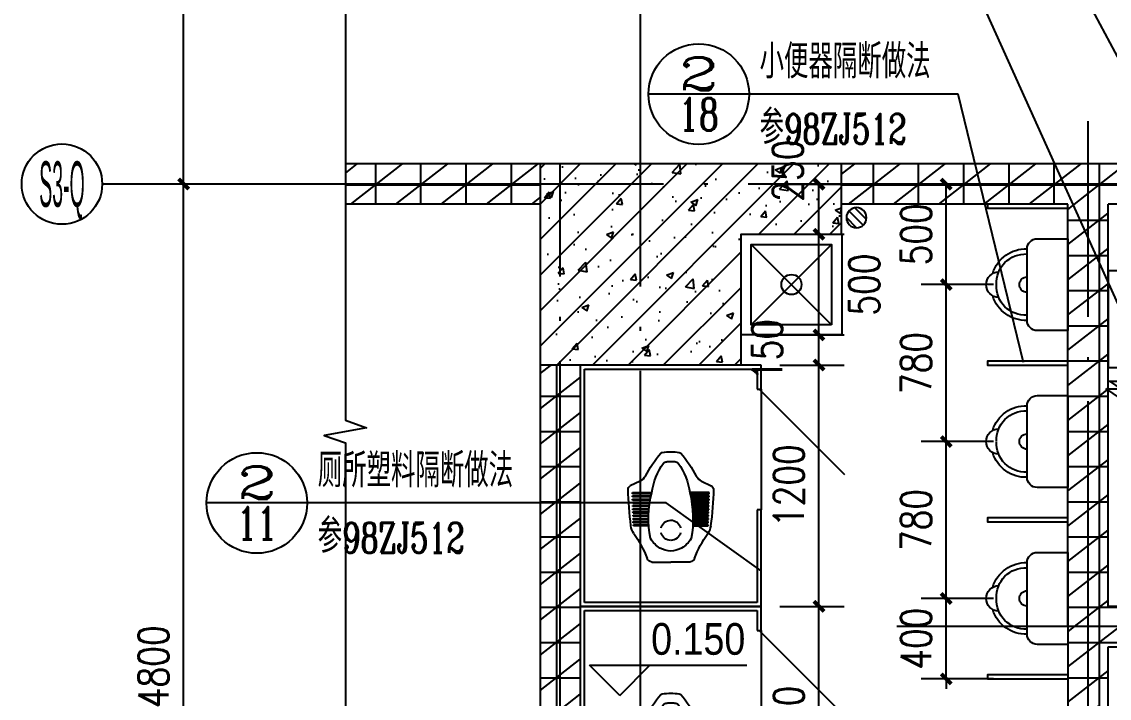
# Model space of a CAD drawing. Extents: x 718358 to 1668613, y -348838 to -159582.
# Drawn here: x 820364 to 825773, y -190677 to -187313 of the extents above; entities that cross this region are included whole.
import ezdxf
from ezdxf.enums import TextEntityAlignment as Align

# ---------------------------------------------------------------- set-up
doc = ezdxf.new("R2010")
doc.units = 0
doc.header["$LTSCALE"] = 1000
doc.linetypes.add('DASH', pattern=[0.35, 0.25, -0.1])
doc.linetypes.add('DOTE', pattern=[2.42, 2, -0.2, 0.02, -0.2])
for name, color, linetype in [('建-厨卫用具', 66, 'Continuous'), ('建-墙体', 2, 'Continuous'), ('建-尺寸', 73, 'Continuous'), ('建-影线', 8, 'Continuous'), ('建-柱子', 6, 'Continuous'), ('建-标高', 3, 'Continuous'), ('建-符号', 3, 'Continuous'), ('建-符号说明', 7, 'Continuous'), ('建-索引', 3, 'Continuous'), ('建-轴标', 3, 'Continuous'), ('建-轴网', 14, 'DOTE')]:
    doc.layers.add(name, color=color, linetype=linetype)
doc.styles.add('_TCH_AXIS', font='gt宽度调整.shx', dxfattribs={"bigfont": 'gt国标汉字.shx'})
doc.styles.add('_TCH_DIM', font='gt单线西文.shx', dxfattribs={"width": 0.8, "bigfont": 'gt单线中文.shx'})
doc.styles.add('_TCH_LABEL', font='COMPLEX', dxfattribs={"bigfont": 'GBCBIG'})
doc.styles.add('DIM_FONT', font='SIMPLEX.shx', dxfattribs={"width": 0.8, "bigfont": 'GBCBIG.shx'})
doc.dimstyles.new('DIMN50', dxfattribs={"dimscale": 0.5, "dimtxt": 300, "dimasz": 100, "dimexe": 250, "dimexo": 300, "dimgap": 150, "dimtad": 1, "dimdec": 0, "dimzin": 0, "dimdsep": 46, "dimtxsty": 'DIM_FONT', "dimblk": 'ARCHTICK', "dimcen": 0.09, "dimdle": 1, "dimclrt": 7, "dimazin": 2, "dimtfac": 1, "dimtdec": 0, "dimtix": 1, "dimtmove": 2, "dimatfit": 3, "dimldrblk": 'ARCHTICK', "dimfxl": 1, "dimtolj": 1, "dimtzin": 0, "dimarcsym": 0})
pattern_1 = [(0, (0, 0), (0, 175), []), (37.875, (200, 0), (-84.807639, 109.038328), []), (90, (200, 0), (-225, 1e-14), [])]

# ---------------------------------------------------------------- blocks, each defined once
blk = doc.blocks.new('站位')
at = {"linetype": 'ByBlock'}
for p, q in [((152.4, -171.4), (0, -171.4)), ((0, -171.4), (0, -628.6)), ((203.2, -577.8), (203.2, -222.2)), ((0, -628.6), (152.4, -628.6))]:
    blk.add_line(p, q, dxfattribs=at)
for points in [[(0, 0), (400, 0), (400, -20), (0, -20)], [(0, 0), (400, 0), (400, -20), (0, -20)], [(0, 0), (400, 0), (400, -20), (0, -20)], [(0, -780), (400, -780), (400, -800), (0, -800)]]:
    blk.add_lwpolyline(points, dxfattribs=at)
for centre, radius, start, end in [((152.4, -222.2), 50.8, 0, 90), ((209.5, -393.6), 171.6, 16.6069, 92.1211), ((209.5, -393.6), 146.2, 357.8789, 92.1211), ((203.2, -400), 38.1, 270, 90), ((342.9, -400), 63.5, 271.0707, 88.9293), ((209.5, -406.4), 146.2, 267.8789, 2.1211), ((209.5, -406.4), 171.6, 267.8789, 343.3931), ((152.4, -577.8), 50.8, 270, 0)]:
    blk.add_arc(centre, radius, start, end, dxfattribs=at)
blk = doc.blocks.new('男厕1')
h = blk.add_hatch(color=256)
h.paths.add_polyline_path([(-33.5, -483), (-30, -478.6), (31.2, -524.7, 0.0027), (27.5, -529)])
h.paths.add_polyline_path([(20.9, -537, 0.002696), (17.4, -541.3), (-43.6, -495.4), (-40, -491.1)])
h.paths.add_polyline_path([(11, -549.5, 0.002694), (7.6, -554), (-53.6, -507.9), (-50.1, -503.5)])
h.paths.add_polyline_path([(-63.6, -520.3), (-60.1, -516), (1.5, -562.3, 0.002695), (-1.8, -566.9)])
h.paths.add_polyline_path([(-7.6, -575.5, 0.002699), (-10.7, -580.2), (-73.6, -532.8), (-70.1, -528.4)])
h.paths.add_polyline_path([(-16.4, -588.9, 0.002705), (-19.3, -593.7), (-83.6, -545.2), (-80.1, -540.9)])
h.paths.add_polyline_path([(-93.7, -557.7), (-90.1, -553.3), (-24.7, -602.7, 0.002714), (-27.5, -607.5)])
h.paths.add_polyline_path([(-113.7, -582.6), (-110.2, -578.2), (-40.1, -631, 0.002741), (-42.7, -636.1)])
h.paths.add_polyline_path([(-47.2, -645.7, 0.002758), (-49.6, -650.9), (-123.7, -595.1), (-120.2, -590.7)])
h.paths.add_polyline_path([(-53.9, -660.7, 0.002779), (-56.2, -666), (-133.7, -607.5), (-130.2, -603.2)])
for points in [[(-103.7, -570.2), (-100.2, -565.8), (-32.6, -616.7, 0.002726), (-35.3, -621.7)], [(199.3, -798.4), (202.5, -793.9), (135, -743, -0.002726), (130.9, -746.9)]]:
    blk.add_hatch(color=256).paths.add_polyline_path(points)
h = blk.add_hatch(color=256)
h.paths.add_polyline_path([(263.8, -707), (267, -702.4), (205.8, -656.3, -0.0027), (202.7, -661)])
h.paths.add_polyline_path([(196.9, -669.6, -0.002696), (193.6, -674.2), (254.5, -720.1), (257.8, -715.5)])
h.paths.add_polyline_path([(187.5, -682.5, -0.002694), (184.2, -687), (245.3, -733.1), (248.6, -728.5)])
h.paths.add_polyline_path([(236.1, -746.2), (239.4, -741.6), (177.8, -695.2, -0.002695), (174.3, -699.6)])
h.paths.add_polyline_path([(167.7, -707.6, -0.002699), (164, -711.9), (226.9, -759.3), (230.1, -754.7)])
h.paths.add_polyline_path([(157.2, -719.7, -0.002705), (153.4, -723.9), (217.7, -772.3), (220.9, -767.7)])
h.paths.add_polyline_path([(208.5, -785.4), (211.7, -780.8), (146.3, -731.5, -0.002714), (142.3, -735.5)])
h.paths.add_polyline_path([(190.1, -811.5), (193.3, -806.9), (123.2, -754.1, -0.002741), (119, -758)])
h.paths.add_polyline_path([(111.1, -765, -0.002758), (106.8, -768.7), (180.9, -824.6), (184.1, -820)])
h.paths.add_polyline_path([(98.6, -775.6, -0.002779), (94.1, -779.2), (171.6, -837.6), (174.9, -833.1)])
for p, q in [((-722.2, -958.4), (0, 0)), ((0, 0), (718.8, -541.6)), ((3.9, -28), (-694.2, -954.4)), ((690.8, -545.6), (3.9, -28)), ((151.1, -389.4), (227, -446.5)), ((-30, -478.6), (-33.5, -483)), ((-33.5, -483), (27.5, -529)), ((31.2, -524.7), (-30, -478.6)), ((302.8, -503.7), (227, -446.5)), ((-80.1, -540.9), (-83.6, -545.2)), ((-16.4, -588.9), (-80.1, -540.9)), ((-70.1, -528.4), (-73.6, -532.8)), ((-73.6, -532.8), (-10.7, -580.2)), ((-7.6, -575.5), (-70.1, -528.4)), ((-60.1, -516), (-63.6, -520.3)), ((-63.6, -520.3), (-1.8, -566.9)), ((1.5, -562.3), (-60.1, -516)), ((-50.1, -503.5), (-53.6, -507.9)), ((-53.6, -507.9), (7.6, -554)), ((11, -549.5), (-50.1, -503.5)), ((-40, -491.1), (-43.6, -495.4)), ((-43.6, -495.4), (17.4, -541.3)), ((20.9, -537), (-40, -491.1)), ((-120.2, -590.7), (-123.7, -595.1)), ((-47.2, -645.7), (-120.2, -590.7)), ((-110.2, -578.2), (-113.7, -582.6)), ((-113.7, -582.6), (-42.7, -636.1)), ((-40.1, -631), (-110.2, -578.2)), ((-100.2, -565.8), (-103.7, -570.2)), ((-103.7, -570.2), (-35.3, -621.7)), ((-32.6, -616.7), (-100.2, -565.8)), ((-90.1, -553.3), (-93.7, -557.7)), ((-93.7, -557.7), (-27.5, -607.5)), ((-24.7, -602.7), (-90.1, -553.3)), ((-83.6, -545.2), (-19.3, -593.7)), ((413.9, -912.9), (690.8, -545.6)), ((718.8, -541.6), (429.9, -925)), ((-137.4, -675.7), (-162, -628.2)), ((-130.2, -603.2), (-133.7, -607.5)), ((-133.7, -607.5), (-56.2, -666)), ((-53.9, -660.7), (-130.2, -603.2)), ((-123.7, -595.1), (-49.6, -650.9)), ((236.1, -746.2), (174.3, -699.6)), ((177.8, -695.2), (239.4, -741.6)), ((245.3, -733.1), (184.2, -687)), ((187.5, -682.5), (248.6, -728.5)), ((254.5, -720.1), (193.6, -674.2)), ((196.9, -669.6), (257.8, -715.5)), ((263.8, -707), (202.7, -661)), ((205.8, -656.3), (267, -702.4)), ((267, -702.4), (263.8, -707)), ((123.2, -754.1), (193.3, -806.9)), ((199.3, -798.4), (130.9, -746.9)), ((134.9, -742.9), (202.5, -793.9)), ((208.5, -785.4), (142.3, -735.5)), ((146.3, -731.5), (211.7, -780.8)), ((217.7, -772.3), (153.4, -723.9)), ((157.2, -719.7), (220.9, -767.7)), ((226.9, -759.3), (164, -711.9)), ((167.7, -707.6), (230.1, -754.7)), ((230.1, -754.7), (226.9, -759.3)), ((239.4, -741.6), (236.1, -746.2)), ((248.6, -728.5), (245.3, -733.1)), ((257.8, -715.5), (254.5, -720.1)), ((171.6, -837.6), (94.1, -779.2)), ((98.6, -775.6), (174.9, -833.1)), ((180.9, -824.6), (106.8, -768.7)), ((111.1, -765), (184.1, -820)), ((190.1, -811.5), (119, -758)), ((193.3, -806.9), (190.1, -811.5)), ((202.5, -793.9), (199.3, -798.4)), ((211.7, -780.8), (208.5, -785.4)), ((220.9, -767.7), (217.7, -772.3)), ((107.2, -859.9), (159.6, -870.5)), ((174.9, -833.1), (171.6, -837.6)), ((184.1, -820), (180.9, -824.6)), ((429.9, -925), (413.9, -912.9)), ((-3.4, -1500), (-722.2, -958.4)), ((-694.2, -954.4), (-7.3, -1472)), ((68.8, -1404.2), (429.9, -925)), ((60.8, -1398.1), (655, -1314.6)), ((-7.3, -1472), (52.8, -1392.1)), ((68.8, -1404.2), (-3.4, -1500)), ((52.8, -1392.1), (68.8, -1404.2))]:
    blk.add_line(p, q)
for centre, radius, start, end in [((-186.7, 108.1), 586.6, 287.9995, 301.7198), ((137.9, -418.9), 32.4, 65.852, 120.1061), ((1151.5, -1648.1), 1674.6, 135.3545, 141.6128), ((424, -865.1), 519.8, 132.0374, 157.4744), ((17.4, -524.8), 78.4, 106.9429, 136.9819), ((131, -624.5), 155.5, 85.8083, 110.7503), ((109.2, -621.7), 155.9, 57.1833, 77.7066), ((131.7, -573.2), 50.4, 53.1735, 128.6569), ((131.5, -573), 50.4, 337.3431, 52.8265), ((91, -608), 155.9, 28.2934, 48.8167), ((82.4, -587.8), 155.5, 355.2497, 20.1917), ((874.1, -691.3), 586.6, 164.2802, 178.0005), ((278.1, -524.5), 32.4, 345.8939, 40.148), ((131.8, -573), 50.4, 157.3431, 232.8265), ((-144.3, -619), 20, 141.1763, 207.4282), ((-229.7, -372.5), 519.8, 308.5256, 333.9626), ((131.6, -572.9), 50.4, 233.1735, 308.6569), ((-203.8, -705), 72.6, 354.4169, 23.806), ((209.6, -820.9), 307.6, 149.7544, 179.2816), ((209.5, -669.6), 78.4, 329.0181, 359.0571), ((467.7, -813.2), 607.7, 170.418, 183.3823), ((-1182.9, 111), 1674.6, 324.3872, 330.6455), ((-128.1, -566.4), 307.6, 286.7184, 316.2456), ((-129, -848.7), 10, 182.1586, 233), ((70.6, -654), 288.7, 224.5817, 233), ((-78, -817.3), 20, 179.2816, 233), ((74, -649.6), 246.3, 228.2447, 233), ((74, -649.6), 246.3, 228.2447, 233), ((74, -649.6), 246.3, 233, 237.7553), ((74, -649.6), 246.3, 233, 237.7553), ((-191.8, -316.2), 607.7, 282.6177, 295.582), ((-45.4, -841.9), 20, 233, 286.7184), ((97.3, -931.8), 72.6, 82.194, 111.5831), ((163.5, -850.9), 20, 258.5718, 324.8237), ((70.6, -654), 288.7, 233, 241.4183), ((-61.5, -899.5), 10, 233, 283.8414)]:
    blk.add_arc(centre, radius, start, end)
blk = doc.blocks.new('A$C28466982')
at = {"layer": '建-厨卫用具'}
h = blk.add_hatch(dxfattribs=at)
h.set_pattern_fill('ANSI31', color=256, scale=20, style=0)
h.set_pattern_definition([(45, (-61544.167, -20665.726), (-22.45064, 22.45064), [])])
edge = h.paths.add_edge_path()
edge.add_arc((50, 50), 50, 0, 360)
blk.add_circle((50, 50), 50, dxfattribs=at)
blk = doc.blocks.new('污水池')
for p, q in [((0, 400), (400, 0)), ((400, 400), (0, 0))]:
    blk.add_line(p, q)
blk.add_lwpolyline([(-50, 450), (450, 450), (450, -50), (-50, -50), (-50, 450)])
blk.add_lwpolyline([(0, 400), (400, 400), (400, 0), (0, 0)], close=True)
blk.add_circle((200, 200), 50)
blk = doc.blocks.new('$plan$00000379')
for p, q in [((-574.8, 18), (-536, 18)), ((-571.8, 18), (-571.8, 18)), ((-536, -22), (-576.1, -21.4))]:
    blk.add_line(p, q)
for points in [[(-155, 240, 0.414214), (-220, 175, 0.414214)], [(-220, -175, 0.414214), (-155, -240, 0.414214)]]:
    blk.add_lwpolyline(points, format="xyb")
for points in [[(0, 240), (-155, 240)], [(0, -240), (0, 240)], [(-220, 175), (-220, -175)], [(-220, 110), (-285, 110)], [(-285, -110), (-220, -110)], [(-155, -240), (0, -240)]]:
    blk.add_lwpolyline(points)
for points in [[(-285, -110, -0.082371), (-434.2, -171.1, -0.174047), (-591.9, -152.1, -0.152847), (-702.1, -45.5, -0.25487), (-702.1, 45.5, -0.135193), (-606.6, 144.5, -0.19268), (-434.2, 171.1, -0.066715), (-319.8, 128, 0.008412), (-285, 110), (-220, 110), (-220, -110)], [(-306.9, -0.9, -0.073764), (-317.3, -63.7, -0.219411), (-337, -85.1, -0.018016), (-436.1, -122.3, -0.163008), (-533.2, -122.3, -0.084559), (-606.2, -91.9, -0.185519), (-665.8, -26.5, -0.252786), (-657.7, 38.7, -0.083694), (-606.2, 90.2, -0.078323), (-556.1, 115.1, -0.086951), (-477, 125.6, -0.071278), (-415.7, 114.3, -0.021719), (-371.4, 97.1, 0.016169), (-337, 83.3, -0.158768), (-323.8, 73, -0.168814), (-307.5, 11.6)]]:
    blk.add_lwpolyline(points, format="xyb", close=True)
for centre, radius, start, end in [((-548.8, -2.6), 33.2, 100.0495, 259.9505), ((-536, -2), 20, 270, 90)]:
    blk.add_arc(centre, radius, start, end)
blk = doc.blocks.new('_ArchTick')
at = {"color": 0, "linetype": 'ByBlock', "const_width": 0.4}
blk.add_lwpolyline([(-0.5, -0.5), (0.5, 0.5)], dxfattribs=at)
blk = doc.blocks.new('*D741')
at = {"layer": 'Defpoints', "color": 0, "transparency": 16777216}
for p in [(821169.6, -188120.5), (821369.4, -188120.5), (821369.4, -192920.5)]:
    blk.add_point(p, dxfattribs=at)
at = {"layer": '建-尺寸', "color": 0, "lineweight": -2, "transparency": 16777216}
for p, q in [((821219.4, -188120.5), (821044.6, -188120.5)), ((821169.6, -192921), (821169.6, -188120)), ((821219.4, -192920.5), (821044.6, -192920.5))]:
    blk.add_line(p, q, dxfattribs=at)
at = {"layer": '建-尺寸', "color": 0, "lineweight": -2, "transparency": 16777216, "xscale": 50, "yscale": 50, "zscale": 50}
for p, rotation in [((821169.6, -188120.5), 90), ((821169.6, -192920.5), 270)]:
    blk.add_blockref('_ArchTick', p, dxfattribs=dict(at, rotation=rotation))
at = {"layer": '建-尺寸', "color": 7, "transparency": 16777216, "insert": (821019.6, -190520.5), "char_height": 150, "attachment_point": 5, "rotation": 90, "style": 'DIM_FONT'}
blk.add_mtext('\\A1;4800', dxfattribs=at)
blk = doc.blocks.new('*D742')
at = {"layer": 'Defpoints', "color": 0, "transparency": 16777216}
for p in [(821169.6, -185820.5), (821369.4, -185820.5), (821369.4, -188120.5)]:
    blk.add_point(p, dxfattribs=at)
at = {"layer": '建-尺寸', "color": 0, "lineweight": -2, "transparency": 16777216}
for p, q in [((821219.4, -185820.5), (821044.6, -185820.5)), ((821169.6, -188121), (821169.6, -185820)), ((821219.4, -188120.5), (821044.6, -188120.5))]:
    blk.add_line(p, q, dxfattribs=at)
at = {"layer": '建-尺寸', "color": 0, "lineweight": -2, "transparency": 16777216, "xscale": 50, "yscale": 50, "zscale": 50}
for p, rotation in [((821169.6, -185820.5), 90), ((821169.6, -188120.5), 270)]:
    blk.add_blockref('_ArchTick', p, dxfattribs=dict(at, rotation=rotation))
at = {"layer": '建-尺寸', "color": 7, "transparency": 16777216, "insert": (821019.6, -186970.5), "char_height": 150, "attachment_point": 5, "rotation": 90, "style": 'DIM_FONT'}
blk.add_mtext('\\A1;2300', dxfattribs=at)
blk = doc.blocks.new('*D753')
at = {"layer": 'Defpoints', "color": 0, "transparency": 16777216}
for p in [(824962.5, -188120.5), (825347.3, -188120.5), (825347.3, -188620.5)]:
    blk.add_point(p, dxfattribs=at)
at = {"layer": '建-尺寸', "color": 0, "lineweight": -2, "transparency": 16777216}
for p, q in [((825197.3, -188120.5), (824837.5, -188120.5)), ((824962.5, -188621), (824962.5, -188120)), ((825197.3, -188620.5), (824837.5, -188620.5))]:
    blk.add_line(p, q, dxfattribs=at)
at = {"layer": '建-尺寸', "color": 0, "lineweight": -2, "transparency": 16777216, "xscale": 50, "yscale": 50, "zscale": 50}
for p, rotation in [((824962.5, -188120.5), 90), ((824962.5, -188620.5), 270)]:
    blk.add_blockref('_ArchTick', p, dxfattribs=dict(at, rotation=rotation))
at = {"layer": '建-尺寸', "color": 7, "transparency": 16777216, "insert": (824812.5, -188370.5), "char_height": 150, "attachment_point": 5, "rotation": 90, "style": 'DIM_FONT'}
blk.add_mtext('\\A1;500', dxfattribs=at)
blk = doc.blocks.new('*D754')
at = {"layer": 'Defpoints', "color": 0, "transparency": 16777216}
for p in [(824962.5, -188620.5), (825347.3, -188620.5), (825347.3, -189400.5)]:
    blk.add_point(p, dxfattribs=at)
at = {"layer": '建-尺寸', "color": 0, "lineweight": -2, "transparency": 16777216}
for p, q in [((825197.3, -188620.5), (824837.5, -188620.5)), ((824962.5, -189401), (824962.5, -188620)), ((825197.3, -189400.5), (824837.5, -189400.5))]:
    blk.add_line(p, q, dxfattribs=at)
at = {"layer": '建-尺寸', "color": 0, "lineweight": -2, "transparency": 16777216, "xscale": 50, "yscale": 50, "zscale": 50}
for p, rotation in [((824962.5, -188620.5), 90), ((824962.5, -189400.5), 270)]:
    blk.add_blockref('_ArchTick', p, dxfattribs=dict(at, rotation=rotation))
at = {"layer": '建-尺寸', "color": 7, "transparency": 16777216, "insert": (824812.5, -189010.5), "char_height": 150, "attachment_point": 5, "rotation": 90, "style": 'DIM_FONT'}
blk.add_mtext('\\A1;780', dxfattribs=at)
blk = doc.blocks.new('*D755')
at = {"layer": 'Defpoints', "color": 0, "transparency": 16777216}
for p in [(824962.5, -189400.5), (825347.3, -189400.5), (825347.3, -190180.5)]:
    blk.add_point(p, dxfattribs=at)
at = {"layer": '建-尺寸', "color": 0, "lineweight": -2, "transparency": 16777216}
for p, q in [((825197.3, -189400.5), (824837.5, -189400.5)), ((824962.5, -190181), (824962.5, -189400)), ((825197.3, -190180.5), (824837.5, -190180.5))]:
    blk.add_line(p, q, dxfattribs=at)
at = {"layer": '建-尺寸', "color": 0, "lineweight": -2, "transparency": 16777216, "xscale": 50, "yscale": 50, "zscale": 50}
for p, rotation in [((824962.5, -189400.5), 90), ((824962.5, -190180.5), 270)]:
    blk.add_blockref('_ArchTick', p, dxfattribs=dict(at, rotation=rotation))
at = {"layer": '建-尺寸', "color": 7, "transparency": 16777216, "insert": (824812.5, -189790.5), "char_height": 150, "attachment_point": 5, "rotation": 90, "style": 'DIM_FONT'}
blk.add_mtext('\\A1;780', dxfattribs=at)
blk = doc.blocks.new('*D756')
at = {"layer": 'Defpoints', "color": 0, "transparency": 16777216}
for p in [(824962.5, -190180.5), (825347.3, -190180.5), (825347.3, -190580.5)]:
    blk.add_point(p, dxfattribs=at)
at = {"layer": '建-尺寸', "color": 0, "lineweight": -2, "transparency": 16777216}
for p, q in [((824962.5, -190180.5), (824962.5, -190130.5)), ((825197.3, -190180.5), (824837.5, -190180.5)), ((824962.5, -190580.5), (824962.5, -190180.5)), ((825197.3, -190580.5), (824837.5, -190580.5)), ((824962.5, -190580.5), (824962.5, -190630.5))]:
    blk.add_line(p, q, dxfattribs=at)
at = {"layer": '建-尺寸', "color": 0, "lineweight": -2, "transparency": 16777216, "xscale": 50, "yscale": 50, "zscale": 50}
for p, rotation in [((824962.5, -190180.5), 270), ((824962.5, -190580.5), 90)]:
    blk.add_blockref('_ArchTick', p, dxfattribs=dict(at, rotation=rotation))
at = {"layer": '建-尺寸', "color": 7, "transparency": 16777216, "insert": (824812.5, -190380.5), "char_height": 150, "attachment_point": 5, "rotation": 90, "style": 'DIM_FONT'}
blk.add_mtext('\\A1;400', dxfattribs=at)
blk = doc.blocks.new('*D757')
at = {"layer": 'Defpoints', "color": 0, "transparency": 16777216}
for p in [(823984.5, -188120.5), (824329.4, -188120.5), (823984.5, -188370.2)]:
    blk.add_point(p, dxfattribs=at)
at = {"layer": '建-尺寸', "color": 0, "lineweight": -2, "transparency": 16777216}
for p, q in [((824134.5, -188120.5), (824454.4, -188120.5)), ((824329.4, -188370.7), (824329.4, -188120)), ((824134.5, -188370.2), (824454.4, -188370.2))]:
    blk.add_line(p, q, dxfattribs=at)
at = {"layer": '建-尺寸', "color": 0, "lineweight": -2, "transparency": 16777216, "xscale": 50, "yscale": 50, "zscale": 50}
for p, rotation in [((824329.4, -188120.5), 90), ((824329.4, -188370.2), 270)]:
    blk.add_blockref('_ArchTick', p, dxfattribs=dict(at, rotation=rotation))
at = {"layer": '建-尺寸', "color": 7, "transparency": 16777216, "insert": (824174.4, -188053.9), "char_height": 150, "attachment_point": 5, "rotation": 90, "style": 'DIM_FONT'}
blk.add_mtext('\\A1;250', dxfattribs=at)
blk = doc.blocks.new('*D758')
at = {"layer": 'Defpoints', "color": 0, "transparency": 16777216}
for p in [(823984.5, -188370.2), (824329.4, -188370.2), (823984.5, -188870.2)]:
    blk.add_point(p, dxfattribs=at)
at = {"layer": '建-尺寸', "color": 0, "lineweight": -2, "transparency": 16777216}
for p, q in [((824134.5, -188370.2), (824454.4, -188370.2)), ((824329.4, -188870.7), (824329.4, -188369.7)), ((824134.5, -188870.2), (824454.4, -188870.2))]:
    blk.add_line(p, q, dxfattribs=at)
at = {"layer": '建-尺寸', "color": 0, "lineweight": -2, "transparency": 16777216, "xscale": 50, "yscale": 50, "zscale": 50}
for p, rotation in [((824329.4, -188370.2), 90), ((824329.4, -188870.2), 270)]:
    blk.add_blockref('_ArchTick', p, dxfattribs=dict(at, rotation=rotation))
at = {"layer": '建-尺寸', "color": 7, "transparency": 16777216, "insert": (824555, -188620.2), "char_height": 150, "attachment_point": 5, "rotation": 90, "style": 'DIM_FONT'}
blk.add_mtext('\\A1;500', dxfattribs=at)
blk = doc.blocks.new('*D759')
at = {"layer": 'Defpoints', "color": 0, "transparency": 16777216}
for p in [(823984.5, -188870.2), (824329.4, -188870.2), (823984.5, -189020.3)]:
    blk.add_point(p, dxfattribs=at)
at = {"layer": '建-尺寸', "color": 0, "lineweight": -2, "transparency": 16777216}
for p, q in [((824134.5, -188870.2), (824454.4, -188870.2)), ((824329.4, -189020.8), (824329.4, -188869.7)), ((824134.5, -189020.3), (824454.4, -189020.3))]:
    blk.add_line(p, q, dxfattribs=at)
at = {"layer": '建-尺寸', "color": 0, "lineweight": -2, "transparency": 16777216, "xscale": 50, "yscale": 50, "zscale": 50}
for p, rotation in [((824329.4, -188870.2), 90), ((824329.4, -189020.3), 270)]:
    blk.add_blockref('_ArchTick', p, dxfattribs=dict(at, rotation=rotation))
at = {"layer": '建-尺寸', "color": 7, "transparency": 16777216, "insert": (824071.9, -188945.2), "char_height": 150, "attachment_point": 5, "rotation": 90, "style": 'DIM_FONT'}
blk.add_mtext('\\A1;150', dxfattribs=at)
blk = doc.blocks.new('*D760')
at = {"layer": 'Defpoints', "color": 0, "transparency": 16777216}
for p in [(823984.5, -189020.3), (824329.4, -189020.3), (823984.5, -190220.3)]:
    blk.add_point(p, dxfattribs=at)
at = {"layer": '建-尺寸', "color": 0, "lineweight": -2, "transparency": 16777216}
for p, q in [((824134.5, -189020.3), (824454.4, -189020.3)), ((824329.4, -190220.8), (824329.4, -189019.8)), ((824134.5, -190220.3), (824454.4, -190220.3))]:
    blk.add_line(p, q, dxfattribs=at)
at = {"layer": '建-尺寸', "color": 0, "lineweight": -2, "transparency": 16777216, "xscale": 50, "yscale": 50, "zscale": 50}
for p, rotation in [((824329.4, -189020.3), 90), ((824329.4, -190220.3), 270)]:
    blk.add_blockref('_ArchTick', p, dxfattribs=dict(at, rotation=rotation))
at = {"layer": '建-尺寸', "color": 7, "transparency": 16777216, "insert": (824179.4, -189620.3), "char_height": 150, "attachment_point": 5, "rotation": 90, "style": 'DIM_FONT'}
blk.add_mtext('\\A1;1200', dxfattribs=at)
blk = doc.blocks.new('*D761')
at = {"layer": 'Defpoints', "color": 0, "transparency": 16777216}
for p in [(823984.5, -190220.3), (824329.4, -190220.3), (823984.5, -191420.3)]:
    blk.add_point(p, dxfattribs=at)
at = {"layer": '建-尺寸', "color": 0, "lineweight": -2, "transparency": 16777216}
for p, q in [((824134.5, -190220.3), (824454.4, -190220.3)), ((824329.4, -191420.8), (824329.4, -190219.8)), ((824134.5, -191420.3), (824454.4, -191420.3))]:
    blk.add_line(p, q, dxfattribs=at)
at = {"layer": '建-尺寸', "color": 0, "lineweight": -2, "transparency": 16777216, "xscale": 50, "yscale": 50, "zscale": 50}
for p, rotation in [((824329.4, -190220.3), 90), ((824329.4, -191420.3), 270)]:
    blk.add_blockref('_ArchTick', p, dxfattribs=dict(at, rotation=rotation))
at = {"layer": '建-尺寸', "color": 7, "transparency": 16777216, "insert": (824179.4, -190820.3), "char_height": 150, "attachment_point": 5, "rotation": 90, "style": 'DIM_FONT'}
blk.add_mtext('\\A1;1200', dxfattribs=at)
blk = doc.blocks.new('*D783')
at = {"layer": 'Defpoints', "color": 0, "transparency": 16777216}
for p in [(825717.7, -190562.8), (826517.7, -190562.8), (826517.7, -190971.1)]:
    blk.add_point(p, dxfattribs=at)
at = {"layer": '建-尺寸', "color": 0, "lineweight": -2, "transparency": 16777216}
for p, q in [((825717.7, -190712.8), (825717.7, -191096.1)), ((826517.7, -190712.8), (826517.7, -191096.1)), ((825717.2, -190971.1), (826518.2, -190971.1))]:
    blk.add_line(p, q, dxfattribs=at)
at = {"layer": '建-尺寸', "color": 0, "lineweight": -2, "transparency": 16777216, "xscale": 50, "yscale": 50, "zscale": 50, "rotation": 180}
blk.add_blockref('_ArchTick', (825717.7, -190971.1), dxfattribs=at)
at = {"layer": '建-尺寸', "color": 0, "lineweight": -2, "transparency": 16777216, "xscale": 50, "yscale": 50, "zscale": 50}
blk.add_blockref('_ArchTick', (826517.7, -190971.1), dxfattribs=at)
at = {"layer": '建-尺寸', "color": 7, "transparency": 16777216, "insert": (826117.7, -190821.1), "char_height": 150, "attachment_point": 5, "style": 'DIM_FONT'}
blk.add_mtext('\\A1;800', dxfattribs=at)

msp = doc.modelspace()

# ---------------------------------------------------------------- hatches: boundary and pattern name
at = {"layer": '建-影线'}
h = msp.add_hatch(dxfattribs=at)
h.set_pattern_fill('空心砖', color=256, scale=50, style=0)
h.set_pattern_definition(pattern_1)
h.paths.add_polyline_path([(821974.2, -188220.5), (822942.7, -188220.5), (822942.7, -188020.5), (821974.2, -188020.5)])
h = msp.add_hatch(dxfattribs=at)
h.set_pattern_fill('钢筋混凝土', color=256, scale=50, style=0)
h.set_pattern_definition([(45, (0, 0), (-88.388348, 88.388348), []), (50, (0, 0), (358.63009, -31.37607), [37.5, -412.5]), (355, (0, 0), (-69.37567, 376.09607), [30, -330]), (100.4514, (29.9, -2.6), (289.25469, 344.71977), [31.8701, -350.57106]), (46.1842, (0, 100), (533.62052, -82.7595), [56.25, -618.75]), (96.6356, (44.47, 93.1), (467.33135, 487.05894), [47.80514, -525.8565]), (351.1842, (0, 100), (467.33097, 487.0593), [45, -495]), (21, (50, 75), (298.45353, -201.30945), [37.5, -412.5]), (326, (50, 75), (121.65767, 362.57502), [30, -330]), (71.4514, (74.87, 58.22), (420.11131, 161.26525), [31.8701, -350.57106]), (37.5, (0, 0), (6.079928, 166.446927), [0, -326, 0, -335, 0, -331.25]), (7.5, (0, 0), (131.53477, 197.205856), [0, -191, 0, -318.5, 0, -126.25]), (327.5, (-111.5, 0), (266.911218, -11.277436), [0, -125, 0, -390, 0, -517.5]), (317.5, (-161.5, 0), (291.593085, 50.05249), [0, -162.5, 0, -259, 0, -367.5])])
h.paths.add_polyline_path([(823942.7, -189019.8), (823942.7, -188370.2), (824442.4, -188370.2), (824442.4, -188020.2), (822942.7, -188020.3), (822942.7, -189020.3)])
h = msp.add_hatch(dxfattribs=at)
h.set_pattern_fill('空心砖', color=256, scale=50, style=0)
h.set_pattern_definition(pattern_1)
h.paths.add_polyline_path([(824442.4, -188020.5), (824442.4, -188220.5), (825567.7, -188220.5), (825684.4, -188153.8), (825717.7, -188020.5)])
h = msp.add_hatch(dxfattribs=at)
h.set_pattern_fill('空心砖', color=256, scale=50, style=0)
h.set_pattern_definition(pattern_1)
h.paths.add_polyline_path([(826942.7, -188087.1), (826842.7, -188020.5), (825717.7, -188020.5), (825684.4, -188153.8), (825767.7, -188220.5), (826942.7, -188220.5)])
h = msp.add_hatch(dxfattribs=at)
h.set_pattern_fill('空心砖', color=256, scale=50, style=0)
h.set_pattern_definition(pattern_1)
h.paths.add_polyline_path([(825701.1, -190320.5), (825767.7, -190220.5), (825767.7, -188220.5), (825684.4, -188153.8), (825567.7, -188220.5), (825567.7, -190320.5)])
h = msp.add_hatch(dxfattribs=at)
h.set_pattern_fill('空心砖', color=256, scale=50, style=0)
h.set_pattern_definition(pattern_1)
h.paths.add_polyline_path([(822942.7, -189020.3), (822942.7, -192420.5), (823142.7, -192420.5), (823142.7, -189020.3)])
h = msp.add_hatch(dxfattribs=at)
h.set_pattern_fill('空心砖', color=256, scale=50, style=0)
h.set_pattern_definition(pattern_1)
h.paths.add_polyline_path([(825767.7, -190420.5), (826517.7, -190420.5), (826517.7, -190220.5), (825767.7, -190220.5), (825701.1, -190320.5)])
h = msp.add_hatch(dxfattribs=at)
h.set_pattern_fill('空心砖', color=256, scale=50, style=0)
h.set_pattern_definition(pattern_1)
h.paths.add_polyline_path([(825567.7, -190320.5), (825567.7, -191520.5), (825767.7, -191520.5), (825767.7, -190420.5), (825701.1, -190320.5)])

# ---------------------------------------------------------------- linework, layer by layer
at = {"layer": '建-厨卫用具', "linetype": 'DASH'}
msp.add_lwpolyline([(825779, -189103.9), (826274.6, -189442.1), (826252.1, -189475.2), (825756.4, -189137)], dxfattribs=at)
at = {"layer": '建-厨卫用具'}
msp.add_lwpolyline([(825767.7, -189100.5), (826367.7, -189100.5), (826367.7, -189140.5), (825767.7, -189140.5)], dxfattribs=at)
at = {"layer": '建-墙体'}
for p, q in [((822942.7, -188020.5), (821974.2, -188020.5)), ((825717.7, -188020.5), (824442.4, -188020.5)), ((826842.7, -188020.5), (825717.7, -188020.5)), ((822942.7, -188220.5), (821974.2, -188220.5)), ((825567.7, -188220.5), (824442.4, -188220.5)), ((825567.7, -190320.5), (825567.7, -188220.5)), ((826942.7, -188220.5), (825767.7, -188220.5)), ((825767.7, -190220.5), (825767.7, -188220.5)), ((822942.7, -189020.3), (822942.7, -192420.5)), ((823142.7, -189020.3), (822942.7, -189020.3)), ((823142.7, -189020.3), (823142.7, -192420.5)), ((826517.7, -190220.5), (825767.7, -190220.5)), ((825567.7, -190320.5), (825567.7, -191520.5)), ((825767.7, -190420.5), (826517.7, -190420.5)), ((825767.7, -191520.5), (825767.7, -190420.5))]:
    msp.add_line(p, q, dxfattribs=at)
at = {"layer": '建-柱子'}
for p, q in [((824442.4, -188020.2), (822942.7, -188020.3)), ((822942.7, -188020.3), (822942.7, -189020.3)), ((824442.4, -188370.2), (824442.4, -188020.2)), ((823942.7, -189019.8), (823942.7, -188370.2)), ((823942.7, -188370.2), (824442.4, -188370.2)), ((822942.7, -189020.3), (823942.7, -189019.8))]:
    msp.add_line(p, q, dxfattribs=at)
at = {"layer": '建-标高'}
for p, q in [((823338.8, -190663.2), (823188.8, -190513.2)), ((823188.8, -190513.2), (823971.3, -190513.2)), ((823338.8, -190663.2), (823488.8, -190513.2))]:
    msp.add_line(p, q, dxfattribs=at)
at = {"layer": '建-符号'}
msp.add_lwpolyline([(821974.2, -185232.5), (821974.2, -189294.9), (822079.2, -189333.1), (821869.2, -189370.1), (821974.2, -189407.4), (821974.2, -193469.8)], dxfattribs=at)
at = {"layer": '建-索引'}
for p, q in [((826233.6, -188273.6), (825225.7, -186382.4)), ((826007.7, -189140.5), (825028.7, -186968.3)), ((823981.7, -187673), (823481.7, -187673)), ((825022.7, -187673), (823981.7, -187673)), ((825346.7, -189007.9), (825022.7, -187673)), ((821783.8, -189706.1), (821283.8, -189706.1)), ((823570.1, -189706.1), (821783.8, -189706.1)), ((824042.7, -190043.1), (823570.1, -189706.1))]:
    msp.add_line(p, q, dxfattribs=at)
for centre in [(823731.7, -187673), (821533.8, -189706.1)]:
    msp.add_circle(centre, 250, dxfattribs=at)
at = {"layer": '建-轴标'}
msp.add_line((821974.2, -188120.5), (820764.5, -188120.5), dxfattribs=at)
msp.add_circle((820564.5, -188120.5), 200, dxfattribs=at)
at = {"layer": '建-轴网'}
for p, q in [((823442.7, -193469.8), (823442.7, -185232.5)), ((825667.7, -193620.5), (825667.7, -187807.6)), ((823042.7, -193420.5), (823042.7, -188020.3)), ((830817.1, -188120.5), (821974.2, -188120.5)), ((828823.6, -190320.5), (824717.7, -190320.5))]:
    msp.add_line(p, q, dxfattribs=at)

# ---------------------------------------------------------------- block references
at = {"layer": '建-厨卫用具', "xscale": -1}
for name, p, rotation in [('站位', (825567.7, -188220.5), 359.9999999933299), ('男厕1', (823142.7, -190220.3), 143.0000000176267), ('站位', (825567.7, -189000.5), 359.9999999933299), ('男厕1', (823142.7, -191420.3), 143.0000000176267), ('站位', (825567.7, -189780.5), 359.9999999933299)]:
    msp.add_blockref(name, p, dxfattribs=dict(at, rotation=rotation))
msp.add_blockref('A$C28466982', (824566, -188337.5), dxfattribs=at)
at = {"layer": '建-厨卫用具'}
for name, p, rotation in [('污水池', (824392.7, -188420.2), 179.9999999866598), ('$plan$00000379', (825767.7, -188792.5), 179.999999999839)]:
    msp.add_blockref(name, p, dxfattribs=dict(at, rotation=rotation))

# ---------------------------------------------------------------- texts
at = {"layer": '建-符号说明', "style": '_TCH_DIM', "width": 0.888889}
msp.add_text('0.150', height=157.5, dxfattribs=at).set_placement((823494.9, -190460.7))
at = {"layer": '建-索引', "style": '_TCH_LABEL'}
for s, height, p in [('小便器隔断做法', 168.79, (824034.2, -187595.1)), ('参', 168.8, (824034.2, -187920.5)), ('厕所塑料隔断做法', 168.79, (821836.3, -189628.2)), ('参', 168.8, (821836.3, -189953.6))]:
    msp.add_text(s, height=height, dxfattribs=at).set_placement(p)
for s, width, p, p2 in [('2', 1.875, (823631.1, -187652.8), (823832.4, -187652.8)), ('18', 0.905172, (823631.1, -187854.1), (823832.4, -187854.1)), ('2', 1.875, (821433.1, -189685.9), (821634.4, -189685.9)), ('11', 1.09375, (821433.1, -189887.2), (821634.4, -189887.2))]:
    msp.add_text(s, height=161, dxfattribs=dict(at, width=width)).set_placement(p, p2, align=Align.FIT)
at = {"layer": '建-索引', "style": '_TCH_LABEL', "width": 0.705882}
for p in [(824157.1, -187920.5), (821959.1, -189953.6)]:
    msp.add_text('98ZJ512', height=148.75, dxfattribs=at).set_placement(p)
at = {"layer": '建-轴标', "style": '_TCH_AXIS', "width": 0.256098}
msp.add_text('S3-Q', height=226.27, dxfattribs=at).set_placement((820451.4, -188233.6), (820677.6, -188233.6), align=Align.FIT)

# ---------------------------------------------------------------- dimensions: what is measured, and where the dimension line sits
at = {"layer": '建-尺寸'}
for p1, p2, distance, picture, middle in [((821369.4, -188120.5), (821369.4, -185820.5), 199.8, '*D742', (821019.6, -186970.5)), ((821369.4, -192920.5), (821369.4, -188120.5), 199.8, '*D741', (821019.6, -190520.5)), ((825347.3, -188620.5), (825347.3, -188120.5), 384.8, '*D753', (824812.5, -188370.5)), ((825347.3, -189400.5), (825347.3, -188620.5), 384.8, '*D754', (824812.5, -189010.5)), ((823984.5, -190220.3), (823984.5, -189020.3), -344.9, '*D760', (824179.4, -189620.3)), ((825347.3, -190180.5), (825347.3, -189400.5), 384.8, '*D755', (824812.5, -189790.5)), ((825347.3, -190580.5), (825347.3, -190180.5), 384.8, '*D756', (824812.5, -190380.5)), ((823984.5, -191420.3), (823984.5, -190220.3), -344.9, '*D761', (824179.4, -190820.3)), ((825717.7, -190562.8), (826517.7, -190562.8), -408.3, '*D783', (826117.7, -190821.1))]:
    dim = msp.add_aligned_dim(p1=p1, p2=p2, distance=distance, dimstyle='DIMN50', dxfattribs=at)
    dim.commit()
    dim.dimension.update_dxf_attribs({"geometry": picture, "text_midpoint": middle})
for base, p1, p2, picture, middle in [((824329.4, -188120.5), (823984.5, -188370.2), (823984.5, -188120.5), '*D757', (824174.4, -188053.9)), ((824329.4, -188370.2), (823984.5, -188870.2), (823984.5, -188370.2), '*D758', (824555, -188620.2)), ((824329.4, -188870.2), (823984.5, -189020.3), (823984.5, -188870.2), '*D759', (824071.9, -188945.2))]:
    dim = msp.add_linear_dim(base=base, p1=p1, p2=p2, angle=90, dimstyle='DIMN50', dxfattribs=at)
    dim.commit()
    dim.dimension.update_dxf_attribs({"geometry": picture, "text_midpoint": middle, "dimtype": 161})

doc.saveas('drawing.dxf')
